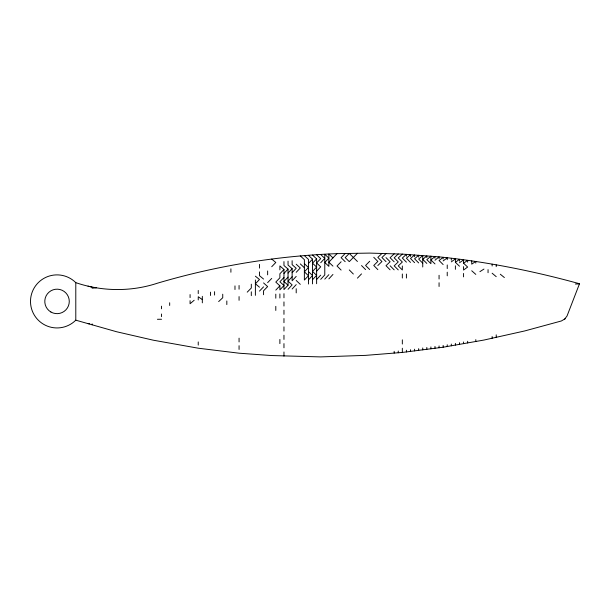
<?xml version="1.0" encoding="UTF-8"?>
<svg xmlns="http://www.w3.org/2000/svg" width="610" height="610" viewBox="0 0 610 610"><rect width="100%" height="100%" fill="white"/><g stroke="black" fill="none" stroke-linecap="round" stroke-linejoin="round"><path stroke-width="0.91" d="M565.295 318.694L561.36 320.974L524.692 330.948L483.974 340.044L443.15 347.22L402.333 352.435L365.596 355.371L320.601 356.903L271.717 355.546L239.067 353.198L198.242 348.203L153.346 340.205L116.609 331.748L75.793 320.174A26.535 26.535 0 0 1 38.27 320.174A26.535 26.535 0 0 1 38.27 282.651A26.535 26.535 0 0 1 75.793 282.651C102.007 291.611 131.104 291.877 157.426 283.2C215.765 265.929 276.223 255.91 337.025 253.638L369.683 253.097L402.333 254.103L439.07 256.856C486.566 261.698 533.506 271.031 579.5 283.749L567.025 316.018L564.319 319.548M324.779 279.106L328.866 274.691M328.866 278.877L332.946 274.462M292.129 272.685L296.208 268.278L292.129 264.664L292.129 260.706M296.208 276.399L292.129 280.806L292.129 268.674L288.042 265.083L288.042 261.149M292.129 289.018L296.208 284.611M320.7 279.334L324.779 274.927L324.779 254.286L328.866 258.114L324.779 262.468L328.866 266.356L328.866 254.019L332.946 257.855L337.025 253.638M288.042 273.059L292.129 268.674M292.129 276.749L288.042 281.134L292.129 284.916L288.042 289.3M283.963 273.433L288.042 269.071L283.963 265.502L283.963 261.591M288.042 277.1L283.963 281.462L288.042 285.221L283.963 289.582L283.963 269.467L279.883 265.922L279.883 269.864M332.946 257.855L328.866 262.216L332.946 266.113M283.963 277.451L279.883 281.797L283.963 285.526L279.883 289.872L279.883 285.831L275.796 282.079L279.883 277.802L279.883 273.806L283.963 269.467M296.208 272.312L300.288 267.965L296.208 264.244M320.7 262.719L324.779 258.373L320.7 254.553M316.62 279.51L320.7 275.156M316.62 271.191L320.7 266.852L316.62 262.956L320.7 258.632L316.62 254.82M312.534 279.685L316.62 275.346L312.534 271.397L316.62 267.073L312.534 263.192L316.62 258.892L312.534 255.094M308.454 279.868L312.534 275.545L308.454 271.602M308.454 263.428L312.534 259.143L308.454 255.361M259.471 291.1L263.558 286.845M275.796 290.101L279.883 285.831M271.717 266.73L275.796 262.483L271.717 259.082M357.437 278.137L361.517 273.89M267.637 282.643L271.717 278.435M341.112 261.774L337.025 265.998L341.112 270.07M369.683 261.271L365.596 265.472L369.683 269.521M345.191 253.493L341.112 257.672L345.191 261.705M357.437 253.287L349.271 261.629L345.191 257.603L349.271 253.424L357.437 261.492M247.225 292.159L251.312 288.004L251.312 284.199M377.842 265.541L381.929 261.545L377.842 257.397L381.929 253.47M386.008 253.6L381.929 257.512L386.008 261.637M394.174 253.851L390.087 257.725L394.174 261.82M398.254 253.973L394.174 257.832L398.254 261.911L394.174 265.838L398.254 269.917M218.654 301.592L222.734 297.749L222.734 294.211M402.333 254.103L398.254 257.946L402.333 262.01L398.254 265.914L402.333 269.978L402.333 265.99M194.163 300.272L190.084 303.734L190.084 300.669M434.991 260.234L439.07 256.856L439.07 258.579M443.15 260.935L447.237 257.824L447.237 259.715M451.316 261.865L455.395 258.838L455.395 262.323L459.483 266.219M455.395 262.323L459.483 259.349L459.483 261.164M459.483 262.78L463.562 259.86L463.562 263.245L467.641 267.043L463.562 270.039L463.562 266.631M463.562 263.245L467.641 260.363L467.641 262.132M479.887 271.671L483.974 269.056M92.118 288.179L96.327 287.844M579.416 283.894L575.36 284.024M157.426 319.282L161.513 319.259M88.038 323.666L89.67 323.757M88.038 286.151L92.118 287.158M202.329 299.586L198.242 296.75L198.242 299.952M255.392 276.185L259.471 279.502L255.392 283.772L259.471 287.219M500.299 274.225L504.378 277.55M263.558 279.052L259.471 275.674L259.471 271.892M492.133 273.219L496.22 276.673M471.728 270.764L475.808 274.401M263.558 282.926L267.637 286.593L263.558 290.764L263.558 294.721M300.288 255.903L304.375 259.646L304.375 280.043L308.454 275.735L304.375 271.808L308.454 267.515L304.375 263.665M304.375 255.628L308.454 259.395L308.454 284.039M300.288 263.909L304.375 267.737M296.208 280.478L300.288 284.367M434.991 263.932L430.904 259.944L434.991 256.535L434.991 258.282M443.15 264.565L439.07 260.516L443.15 257.313L443.15 259.021M426.825 263.421L422.745 259.372L426.825 255.903L426.825 257.672M361.517 265.563L365.596 269.612M422.745 263.169L418.666 259.09L422.745 255.582L422.745 266.997M390.087 265.769L394.174 269.864M406.42 262.155L402.333 258.053L406.42 254.309L406.42 256.162M418.666 262.918L414.579 258.8L418.666 255.262L418.666 257.069M386.008 257.618L390.087 261.728L386.008 265.693L390.087 269.803M349.271 269.925L353.35 274.035M414.579 262.666L410.5 258.518L414.579 254.942L414.579 256.764M373.762 257.29L377.842 261.454L373.762 265.472L377.842 269.635M410.5 262.407L406.42 258.228L410.5 254.622L410.5 256.459M496.22 264.885L496.22 266.654M496.22 334.821L496.22 337.345M492.133 264.191L492.133 265.998M492.133 336.552L492.133 338.268M488.053 269.628L488.053 272.716M475.808 263.108L475.808 261.393L471.728 264.16L471.728 260.874M475.808 339.64L475.808 341.486M467.641 341.264L467.641 342.934M463.562 273.448L463.562 276.879M463.562 341.966L463.562 343.659M459.483 342.667L459.483 344.383M455.395 265.808L455.395 269.315M455.395 343.369L455.395 345.108M451.316 258.327L451.316 260.203M451.316 344.07L451.316 345.832M447.237 264.984L447.237 268.583M447.237 272.19L447.237 275.819M447.237 344.772L447.237 346.556M443.15 345.412L443.15 347.22M439.07 275.285L439.07 278.999M439.07 282.743L439.07 286.486M439.07 345.916L439.07 347.746M434.991 346.427L434.991 348.272M430.904 346.93L430.904 348.798M426.825 347.441L426.825 349.324M422.745 347.952L422.745 349.85M418.666 348.676L418.666 350.376M414.579 349.187L414.579 350.902M410.5 349.698L410.5 351.429M406.42 274.065L406.42 278.053M406.42 350.216L406.42 351.955M402.333 273.997L402.333 278.015M402.333 339.846L402.333 344.032M402.333 348.234L402.333 352.435M398.254 351.002L398.254 352.763M394.174 351.314L394.174 353.091M316.62 258.892L316.62 283.711M312.534 259.143L312.534 283.879M296.208 288.736L296.208 292.899M288.042 269.071L288.042 285.221M283.963 293.685L283.963 297.779M283.963 301.912L283.963 306.037M283.963 310.193L283.963 314.348M283.963 318.519L283.963 322.69M283.963 326.868L283.963 331.055M283.963 335.241L283.963 339.427M283.963 343.613L283.963 347.799M283.963 351.978L283.963 356.156M279.883 293.944L279.883 298.023M279.883 339.45L279.883 343.605M275.796 294.142L275.796 298.191M275.796 306.35L275.796 310.452M267.637 270.985L267.637 274.835M259.471 264.397L259.471 268.118M255.392 279.975L255.392 295.339M251.312 291.809L251.312 295.652M239.067 285.495L239.067 289.186M239.067 296.597L239.067 300.326M239.067 338.161L239.067 341.935M239.067 345.71L239.067 349.454M234.98 285.892L234.98 289.536M230.9 268.835L230.9 272.235M226.821 300.966L226.821 304.581M214.575 291.687L214.575 295.057M210.488 292.159L210.488 295.484M202.329 296.33L202.329 302.842M198.242 290.444L198.242 293.601M198.242 341.943L198.242 345.077M190.084 294.577L190.084 297.596M169.672 302.758L169.672 305.473M161.513 306.174L161.513 308.782M161.513 314.013L161.513 316.643M92.118 323.887L92.118 324.825M75.793 282.651L75.793 320.174M430.904 256.215L426.825 259.662L430.904 263.673L430.904 256.215M50.912 312.015A12.246 12.246 0 0 0 69.281 301.416A12.246 12.246 0 0 0 50.912 290.81A12.246 12.246 0 0 0 50.912 312.015"/></g></svg>
